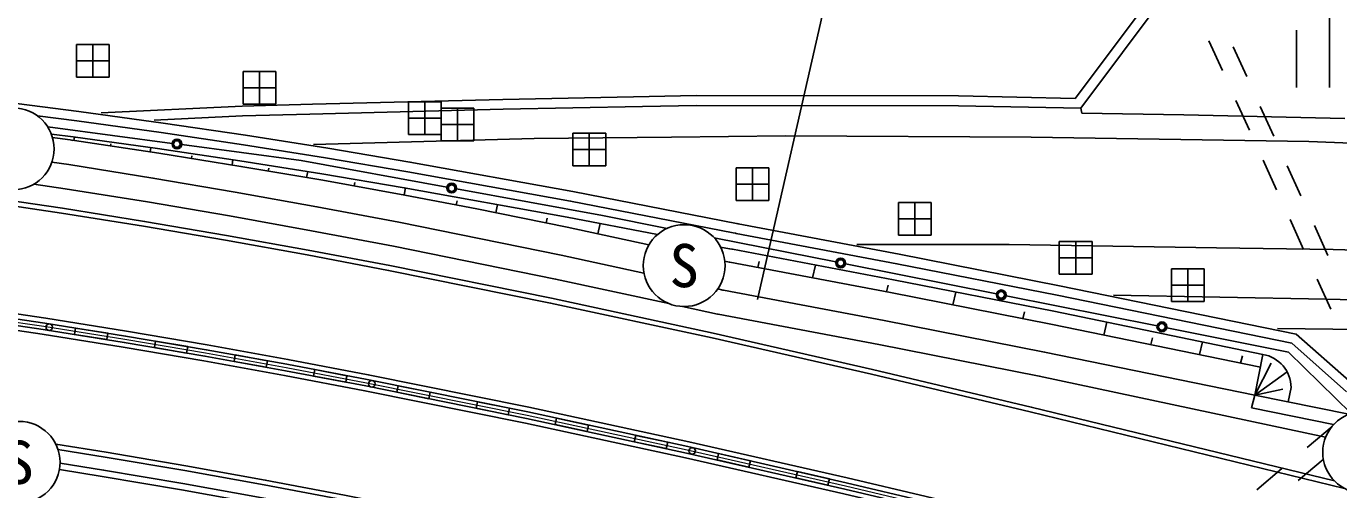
# Model space of a CAD drawing. Units: millimetres, scale not verified. Extents: x -1459003 to 1952903, y -3121393 to 1511092.
# Drawn here: x 229376 to 269449, y 300835 to 314997 of the extents above; entities that cross this region are included whole.
import ezdxf
from ezdxf.enums import TextEntityAlignment as Align

# ---------------------------------------------------------------- set-up
doc = ezdxf.new("R2010")
doc.units = ezdxf.units.MM
doc.header["$LTSCALE"] = 1000
doc.linetypes.add('CHAIN', pattern=[18.5, 12, -1.5, 3.5, -1.5])
for name, color, linetype, lineweight in [('M-BGD', 7, 'Continuous', 25), ('M-BMK', 2, 'CHAIN', 13), ('M-BMK-OTRS', 5, 'Continuous', 25), ('M-BMK-ROW', 30, 'Continuous', 25), ('M-STR-STRC', 7, 'Continuous', 25)]:
    doc.layers.add(name, color=color, linetype=linetype, lineweight=lineweight)
doc.styles.add('ＭＳ ゴシック', font='')
doc.styles.get('ＭＳ ゴシック').set_extended_font_data('MS Gothic')

msp = doc.modelspace()

# ---------------------------------------------------------------- linework, layer by layer
at = {"layer": 'M-BGD'}
for p, q in [((261397, 312793), (264224, 316554)), ((264463, 316356), (261571, 312490)), ((269162, 313128), (269162, 315628)), ((268162, 313128), (268162, 314878)), ((265897, 313641), (265484, 314552)), ((266639, 313459), (266225, 314370)), ((235969, 312556), (238112, 312611)), ((238112, 312611), (243931, 312759)), ((243931, 312759), (247912, 312838)), ((249832, 312876), (247912, 312838)), ((248192, 312543), (249835, 312576)), ((249832, 312876), (257839, 312866)), ((249835, 312576), (257836, 312566)), ((257839, 312866), (261397, 312793)), ((266723, 311820), (266310, 312731)), ((231667, 312352), (235969, 312556)), ((233281, 312129), (235980, 312257)), ((235980, 312257), (238038, 312309)), ((238038, 312309), (243938, 312459)), ((243938, 312459), (248192, 312543)), ((257836, 312566), (261571, 312490)), ((261571, 312490), (261602, 312342)), ((264720, 312286), (261602, 312342)), ((269632, 312179), (264720, 312286)), ((267465, 311638), (267052, 312548)), ((230190, 311907), (230029, 311924)), ((233829, 311419), (230190, 311907)), ((230848, 311610), (230832, 311507)), ((231958, 311401), (231948, 311341)), ((237765, 310890), (234126, 311379)), ((238144, 311386), (244884, 311568)), ((244884, 311568), (249079, 311609)), ((249079, 311609), (252559, 311644)), ((252559, 311644), (260053, 311606)), ((260053, 311606), (268539, 311473)), ((268539, 311473), (271498, 311355)), ((233181, 311287), (233159, 311159)), ((234432, 311035), (234419, 310959)), ((235687, 310916), (235659, 310760)), ((236782, 310661), (236766, 310574)), ((242218, 310078), (237765, 310890)), ((267550, 309999), (267137, 310909)), ((268291, 309816), (267878, 310727)), ((237970, 310555), (237936, 310374)), ((239410, 310223), (239390, 310117)), ((240956, 310056), (240914, 309843)), ((246966, 309213), (242513, 310025)), ((242528, 309663), (242503, 309538)), ((243764, 309549), (243712, 309299)), ((245277, 309132), (245247, 308989)), ((246896, 308969), (246829, 308656)), ((248941, 308820), (246966, 309213)), ((268376, 308177), (267963, 309088)), ((269118, 307995), (268705, 308906)), ((254094, 307794), (250381, 308533)), ((254737, 308329), (259382, 308326)), ((259382, 308326), (265713, 308230)), ((265713, 308230), (269277, 308177)), ((270705, 308132), (269275, 308177)), ((250706, 307816), (250833, 307789)), ((251754, 307811), (251711, 307623)), ((253476, 307702), (253385, 307307)), ((258998, 306818), (254389, 307735)), ((250489, 306969), (250643, 306936)), ((255688, 307089), (255639, 306882)), ((269203, 306356), (268789, 307267)), ((257762, 306877), (257668, 306482)), ((263902, 305842), (259292, 306759)), ((262576, 306782), (269063, 306662)), ((269063, 306662), (270335, 306624)), ((259856, 306270), (259806, 306061)), ((262371, 305956), (262276, 305562)), ((267910, 305044), (264196, 305783)), ((267583, 305758), (270115, 305731)), ((263759, 305478), (263708, 305269)), ((265292, 305359), (265196, 304965)), ((267136, 304968), (266883, 303729)), ((269831, 303170), (267910, 305044)), ((266506, 304927), (266453, 304708)), ((266883, 303729), (267384, 304706)), ((266883, 303729), (267871, 304442)), ((266883, 303729), (267740, 303907)), ((267904, 303520), (267994, 303962)), ((266883, 303729), (266788, 303341)), ((266883, 303729), (269753, 303142)), ((266788, 303340), (269293, 302828)), ((269244, 302772), (268480, 302127)), ((268978, 301763), (268215, 301117)), ((267716, 301482), (266952, 300836))]:
    msp.add_line(p, q, dxfattribs=at)
for points in [[(229718, 312256), (230919, 312103), (233491, 311748), (236006, 311373), (238514, 310974), (241024, 310552), (245998, 309653), (250957, 308687), (251029, 308672)], [(230143, 311700), (230811, 311615), (233383, 311260), (235897, 310885), (238405, 310486), (240915, 310064), (245889, 309165), (248645, 308629)], [(230795, 311511), (230853, 311505), (233420, 311120), (235931, 310716), (238434, 310289), (240938, 309839), (243134, 309416)], [(230160, 310846), (230681, 310769), (233245, 310359), (235751, 309932), (238250, 309481), (240750, 309007), (245705, 308005), (248234, 307457)], [(229609, 310171), (230565, 310030), (233079, 309628), (235586, 309201), (238085, 308750), (240585, 308275), (245539, 307274), (248994, 306526)], [(243134, 309416), (245895, 308858), (248386, 308319)], [(251095, 308965), (251116, 308962), (256026, 308035), (260921, 307069), (268151, 305591), (269771, 304160)], [(251030, 308673), (251051, 308669), (255961, 307742), (260855, 306776), (268013, 305313), (269690, 303831)], [(250577, 308252), (250848, 308199), (250921, 308184)], [(250921, 308184), (250942, 308181), (255852, 307253), (260747, 306288), (267136, 304968)], [(250833, 307789), (250854, 307785), (255764, 306858), (260659, 305893), (267057, 304585)], [(250643, 306936), (250664, 306932), (255574, 306005), (260468, 305040), (266883, 303728)], [(250643, 306936), (250664, 306932), (255574, 306005), (260469, 305040), (266883, 303728)], [(249412, 306435), (250477, 306204), (250479, 306204)], [(250480, 306204), (250501, 306200), (255411, 305273), (260306, 304308), (269047, 302438)], [(230388, 301450), (231694, 301241), (234117, 300828), (236538, 300391), (238666, 299988)], [(230407, 301649), (231735, 301437), (234157, 301024), (236579, 300587), (238786, 300168)]]:
    msp.add_lwpolyline(points, dxfattribs=at)
for centre, radius in [((233977, 311399), 150), ((233977, 311399), 120), ((233977, 311399), 100), ((242365, 310052), 150), ((242365, 310052), 120), ((242365, 310052), 100), ((254242, 307765), 150), ((254242, 307765), 120), ((254242, 307765), 100), ((259145, 306789), 150), ((259145, 306789), 120), ((259145, 306789), 100), ((264049, 305813), 150), ((264049, 305813), 120), ((264049, 305813), 100)]:
    msp.add_circle(centre, radius, dxfattribs=at)
for centre, radius, start, end in [((444492, 872503), 605840, 261.18909, 261.18909), ((336112, -250861), 593250, 95.31053, 109.71761), ((336281, -251332), 590751, 108.92784, 108.92784), ((336112, -250861), 591190, 94.35247, 108.08404), ((336112, -250861), 590750, 94.13634, 108.05705), ((336281, -251332), 590751, 93.90795, 108.05107), ((201951, 110425), 203144, 81.83716, 82.01334), ((266964, 303953), 1030, 0.5105, 80.4255)]:
    msp.add_arc(centre, radius, start, end, dxfattribs=at)
at = {"layer": 'M-BMK'}
msp.add_lwpolyline([(224673, 306574), (227298, 306218), (229918, 305830), (232387, 305435), (234851, 305015), (237312, 304571), (239768, 304105), (244669, 303114), (249555, 302056), (254388, 300954), (259211, 299812), (268843, 297464)], dxfattribs=at)
at = {"layer": 'M-BMK-OTRS'}
msp.add_lwpolyline([(228356, 312730), (230985, 312396), (233557, 312040), (236071, 311665), (238579, 311267), (241089, 310845), (246063, 309946), (251116, 308962), (256026, 308035), (260921, 307069), (268151, 305591), (269771, 304160)], dxfattribs=at)
at = {"layer": 'M-BMK-ROW'}
for p, q in [((231911, 314440), (230911, 314440)), ((230911, 314440), (230911, 313440)), ((231411, 313440), (231411, 314440)), ((231911, 313440), (231911, 314440)), ((231911, 313940), (230911, 313940)), ((230911, 313440), (231911, 313440)), ((236996, 313616), (235996, 313616)), ((235996, 313616), (235996, 312616)), ((236496, 312616), (236496, 313616)), ((236996, 312616), (236996, 313616)), ((236996, 313116), (235996, 313116)), ((235996, 312616), (236996, 312616)), ((242044, 312687), (241044, 312687)), ((241044, 312687), (241044, 311687)), ((241544, 311687), (241544, 312687)), ((242044, 311687), (242044, 312687)), ((242044, 312187), (241044, 312187)), ((243045, 312498), (242045, 312498)), ((242045, 312498), (242045, 311498)), ((242545, 311498), (242545, 312498)), ((243045, 311498), (243045, 312498)), ((243045, 311998), (242045, 311998)), ((241044, 311687), (242044, 311687)), ((242045, 311498), (243045, 311498)), ((247067, 311733), (246067, 311733)), ((246067, 311733), (246067, 310733)), ((246567, 310733), (246567, 311733)), ((247067, 310733), (247067, 311733)), ((247067, 311233), (246067, 311233)), ((246067, 310733), (247067, 310733)), ((252048, 310674), (251048, 310674)), ((251048, 310674), (251048, 309674)), ((251548, 309674), (251548, 310674)), ((252048, 309674), (252048, 310674)), ((252048, 310174), (251048, 310174)), ((251048, 309674), (252048, 309674)), ((257007, 309609), (256007, 309609)), ((256007, 309609), (256007, 308609)), ((256507, 308609), (256507, 309609)), ((257007, 308609), (257007, 309609)), ((257007, 309109), (256007, 309109)), ((256007, 308609), (257007, 308609)), ((261917, 308421), (260917, 308421)), ((260917, 308421), (260917, 307421)), ((261417, 307421), (261417, 308421)), ((261917, 307421), (261917, 308421)), ((261917, 307921), (260917, 307921)), ((260917, 307421), (261917, 307421)), ((265340, 307588), (264340, 307588)), ((264340, 307588), (264340, 306588)), ((264840, 306588), (264840, 307588)), ((265340, 306588), (265340, 307588)), ((265340, 307088), (264340, 307088)), ((264340, 306588), (265340, 306588))]:
    msp.add_line(p, q, dxfattribs=at)
at = {"layer": 'M-STR-STRC'}
msp.add_line((251700, 306645), (260589, 345648), dxfattribs=at)
for points in [[(225175, 310188), (227822, 309829), (230484, 309435), (232990, 309034), (235489, 308608), (237981, 308159), (240473, 307686), (245418, 306686), (250347, 305618), (255213, 304509), (260062, 303361), (269316, 301105)], [(225120, 310045), (227789, 309683), (230451, 309288), (232957, 308888), (235456, 308462), (237948, 308012), (240441, 307539), (245386, 306539), (250315, 305472), (255180, 304363), (260029, 303215), (269621, 300876)], [(224694, 306671), (227319, 306315), (229939, 305927), (232408, 305532), (234872, 305112), (237332, 304668), (239789, 304202), (244689, 303211), (249576, 302153), (254409, 301051), (259232, 299910), (268866, 297560)], [(224725, 306818), (227350, 306462), (229970, 306074), (232439, 305679), (234903, 305259), (237364, 304815), (239820, 304349), (244721, 303358), (249607, 302300), (254440, 301198), (259263, 300056), (268902, 297706)], [(224621, 306329), (227246, 305973), (229866, 305585), (232335, 305190), (234799, 304770), (237259, 304326), (239716, 303860), (244616, 302869), (249503, 301811), (254336, 300709), (259159, 299567), (268783, 297221)], [(224652, 306476), (227277, 306120), (229897, 305731), (232366, 305337), (234830, 304917), (237291, 304473), (239747, 304007), (244648, 303016), (249534, 301958), (254367, 300855), (259190, 299714), (268819, 297366)], [(230278, 302227), (231816, 301981), (234246, 301567), (236675, 301129), (239095, 300670), (243951, 299688), (247926, 298827)], [(230345, 302065), (231785, 301835), (234215, 301420), (236644, 300982), (239064, 300523), (243920, 299541), (247846, 298691)]]:
    msp.add_lwpolyline(points, dxfattribs=at)
for points in [[(230849, 305579), (230884, 305776), (231872, 305618), (231836, 305421)], [(233287, 305180), (233322, 305376), (234308, 305208), (234272, 305012)], [(235720, 304756), (235756, 304953), (236740, 304775), (236704, 304579)], [(238149, 304310), (238185, 304507), (239168, 304320), (239132, 304123)], [(240687, 303817), (240729, 304012), (241709, 303814), (241667, 303618)], [(243108, 303327), (243150, 303523), (244130, 303325), (244088, 303129)], [(245527, 302825), (245568, 303021), (246546, 302809), (246504, 302614)], [(247941, 302303), (247983, 302498), (248960, 302287), (248918, 302091)], [(250467, 301745), (250513, 301940), (251488, 301717), (251442, 301522)], [(252876, 301196), (252921, 301390), (253896, 301168), (253851, 300973)]]:
    msp.add_lwpolyline(points, close=True, dxfattribs=at)
for centre, radius in [((228977, 311250), 1250), ((249463, 307684), 1250), ((230080, 305803), 100), ((239925, 304073), 100), ((270210, 301979), 1250), ((229158, 301674), 1250), ((249711, 302020), 100)]:
    msp.add_circle(centre, radius, dxfattribs=at)
for centre, radius, start, end in [((447798, 891676), 619416, 260.19854, 260.19854), ((446458, 884104), 611726, 260.39352, 260.39352), ((442504, 859024), 586335, 261.56778, 261.56778), ((437337, 831795), 558628, 259.99993, 259.99993)]:
    msp.add_arc(centre, radius, start, end, dxfattribs=at)

# ---------------------------------------------------------------- texts
at = {"layer": 'M-STR-STRC', "style": 'ＭＳ ゴシック'}
for p in [(249463, 307684), (229158, 301674)]:
    msp.add_text('S', height=1320, dxfattribs=at).set_placement(p, align=Align.MIDDLE_CENTER)

doc.saveas('drawing.dxf')
